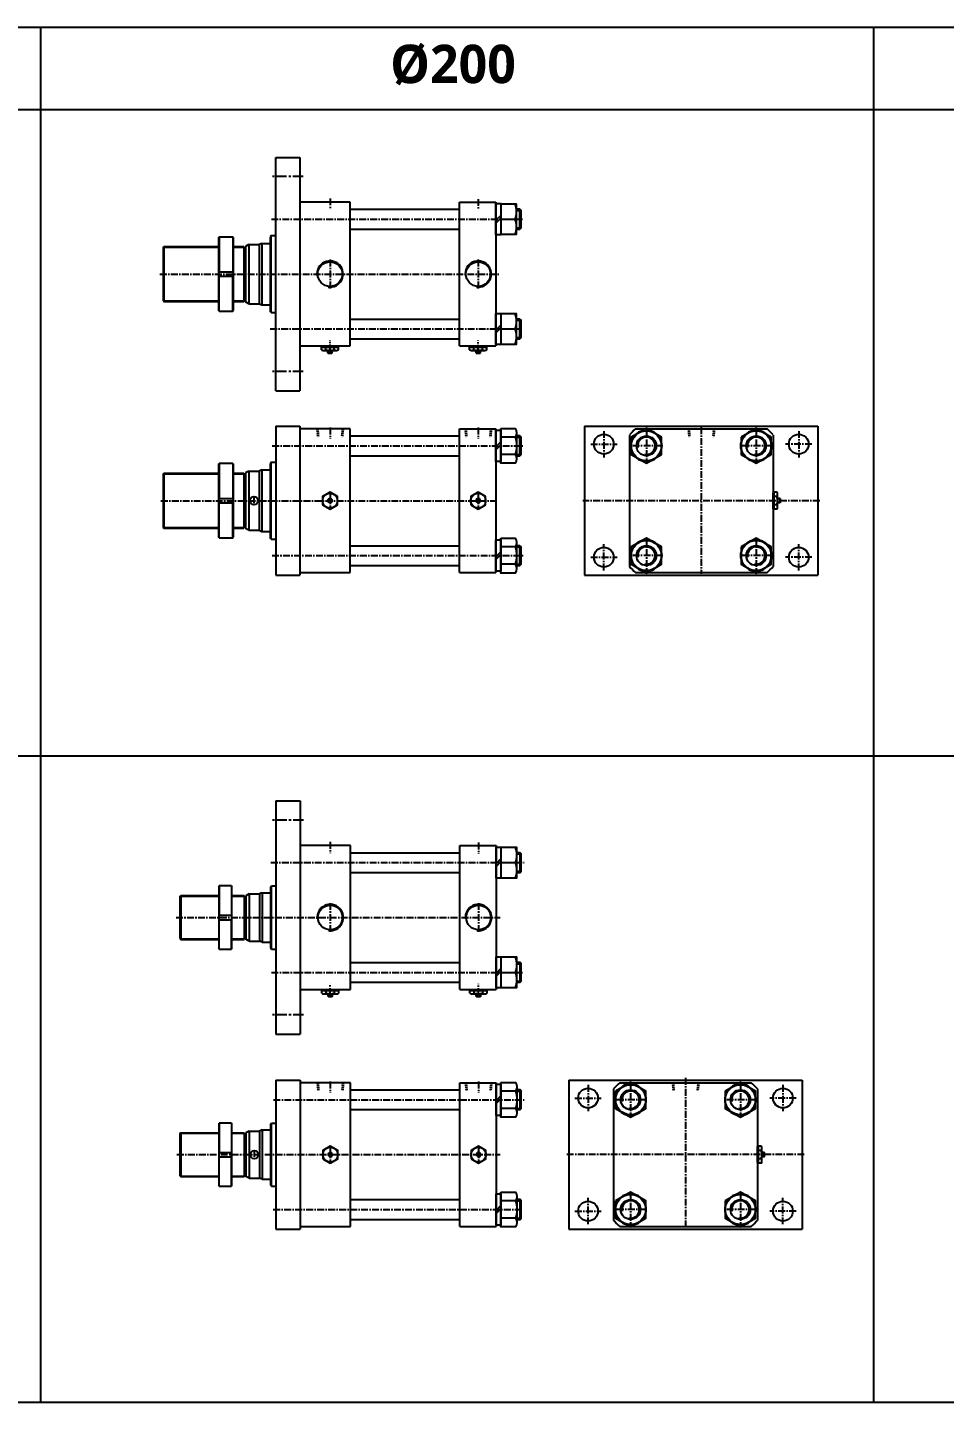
# Model space of a CAD drawing. Extents: x -819 to 8226, y 0 to 4052.
# Drawn here: x 4885 to 6555, y 0 to 2506 of the extents above; entities that cross this region are included whole.
import ezdxf

# ---------------------------------------------------------------- set-up
doc = ezdxf.new("R2010")
doc.units = 0
doc.header["$LTSCALE"] = 10
doc.header["$MEASUREMENT"] = 0
for name, pattern in [('CENTER', [2, 1.25, -0.25, 0.25, -0.25]), ('CENTERX2', [4, 2.5, -0.5, 0.5, -0.5]), ('HIDDEN', [0.375, 0.25, -0.125])]:
    doc.linetypes.add(name, pattern=pattern)
doc.layers.get('0').update_dxf_attribs({"linetype": 'CONTINUOUS'})
doc.layers.get('DEFPOINTS').update_dxf_attribs({"linetype": 'CONTINUOUS'})
for name, color, linetype in [('CEN', 1, 'CENTERX2'), ('CENTER', 1, 'CENTER'), ('DIM', 2, 'CONTINUOUS'), ('ML', 7, 'CONTINUOUS'), ('THIN', 3, 'CONTINUOUS')]:
    doc.layers.add(name, color=color, linetype=linetype)
doc.styles.add('문자', font='romans.shx')

msp = doc.modelspace()

# ---------------------------------------------------------------- linework, layer by layer
for p, q in [((8226, 2505.7), (0, 2505.7)), ((4909.1, 0), (4909.1, 2505.7)), ((6426.9, 0), (6426.9, 2505.7)), ((8226, 2355.7), (0, 2355.7)), ((8226, 1177.9), (0, 1177.9)), ((8226, 0), (0, 0))]:
    msp.add_line(p, q)
at = {"color": 7, "linetype": 'Continuous'}
for p, q in [((5420.3, 1918.3), (5420.3, 1923.4)), ((5420.3, 1923.4), (5426.7, 1923.4)), ((5421.3, 1923.4), (5421.3, 1925.4)), ((5421.3, 1925.4), (5450.5, 1925.4)), ((5423.5, 1917.4), (5448.3, 1917.4)), ((5426.7, 1923.4), (5451.5, 1923.4)), ((5428.1, 1918.3), (5428.1, 1923.4)), ((5431.9, 1917.6), (5431.9, 1917.6)), ((5431.9, 1912.9), (5431.9, 1917.4)), ((5431.9, 1912.9), (5432.4, 1912.4)), ((5439.9, 1912.9), (5431.9, 1912.9)), ((5432.4, 1912.4), (5439.4, 1912.4)), ((5439.9, 1912.9), (5439.4, 1912.4)), ((5439.9, 1912.9), (5439.9, 1917.4)), ((5443.7, 1918.3), (5443.7, 1923.4)), ((5450.5, 1923.4), (5450.5, 1925.4)), ((5451.5, 1918.3), (5451.5, 1923.4)), ((5690.3, 1918.3), (5690.3, 1923.4)), ((5690.3, 1923.4), (5696.7, 1923.4)), ((5691.3, 1923.4), (5691.3, 1925.4)), ((5691.3, 1925.4), (5720.5, 1925.4)), ((5693.5, 1917.4), (5718.3, 1917.4)), ((5696.7, 1923.4), (5721.5, 1923.4)), ((5698.1, 1918.3), (5698.1, 1923.4)), ((5701.9, 1917.6), (5701.9, 1917.6)), ((5701.9, 1912.9), (5701.9, 1917.4)), ((5701.9, 1912.9), (5702.4, 1912.4)), ((5709.9, 1912.9), (5701.9, 1912.9)), ((5702.4, 1912.4), (5709.4, 1912.4)), ((5709.9, 1912.9), (5709.4, 1912.4)), ((5709.9, 1912.9), (5709.9, 1917.4)), ((5713.7, 1918.3), (5713.7, 1923.4)), ((5720.5, 1923.4), (5720.5, 1925.4)), ((5721.5, 1918.3), (5721.5, 1923.4)), ((6243.3, 1628.8), (6243.3, 1658)), ((6245.3, 1658), (6243.3, 1658)), ((6250.3, 1659), (6245.3, 1659)), ((6245.3, 1634.1), (6245.3, 1659)), ((6251.3, 1631), (6251.3, 1655.8)), ((6245.3, 1628.8), (6243.3, 1628.8)), ((6250.3, 1651.2), (6245.3, 1651.2)), ((6250.3, 1635.6), (6245.3, 1635.6)), ((6245.3, 1627.8), (6245.3, 1634.1)), ((6251.1, 1639.4), (6251.1, 1639.4)), ((6255.8, 1647.4), (6251.3, 1647.4)), ((6255.8, 1639.4), (6251.3, 1639.4)), ((6255.8, 1647.4), (6256.3, 1646.9)), ((6255.8, 1647.4), (6255.8, 1639.4)), ((6255.8, 1639.4), (6256.3, 1639.9)), ((6256.3, 1639.9), (6256.3, 1646.9)), ((6250.3, 1627.8), (6245.3, 1627.8)), ((5421.8, 750.8), (5421.8, 752.8)), ((5421.8, 752.8), (5451, 752.8)), ((5451, 750.8), (5451, 752.8)), ((5691.8, 750.8), (5691.8, 752.8)), ((5691.8, 752.8), (5721, 752.8)), ((5721, 750.8), (5721, 752.8)), ((5420.8, 745.8), (5420.8, 750.8)), ((5420.8, 750.8), (5427.1, 750.8)), ((5424, 744.8), (5448.8, 744.8)), ((5427.1, 750.8), (5452, 750.8)), ((5428.6, 745.8), (5428.6, 750.8)), ((5432.4, 745.1), (5432.4, 745.1)), ((5432.4, 740.3), (5432.4, 744.8)), ((5432.4, 740.3), (5432.9, 739.8)), ((5440.4, 740.3), (5432.4, 740.3)), ((5432.9, 739.8), (5439.9, 739.8)), ((5440.4, 740.3), (5439.9, 739.8)), ((5440.4, 740.3), (5440.4, 744.8)), ((5444.2, 745.8), (5444.2, 750.8)), ((5452, 745.8), (5452, 750.8)), ((5690.8, 745.8), (5690.8, 750.8)), ((5690.8, 750.8), (5697.1, 750.8)), ((5694, 744.8), (5718.8, 744.8)), ((5697.1, 750.8), (5722, 750.8)), ((5698.6, 745.8), (5698.6, 750.8)), ((5702.4, 745.1), (5702.4, 745.1)), ((5702.4, 740.3), (5702.4, 744.8)), ((5702.4, 740.3), (5702.9, 739.8)), ((5710.4, 740.3), (5702.4, 740.3)), ((5702.9, 739.8), (5709.9, 739.8)), ((5710.4, 740.3), (5709.9, 739.8)), ((5710.4, 740.3), (5710.4, 744.8)), ((5714.2, 745.8), (5714.2, 750.8)), ((5722, 745.8), (5722, 750.8)), ((6214.6, 437.1), (6214.6, 466.3)), ((6216.6, 466.3), (6214.6, 466.3)), ((6221.6, 467.3), (6216.6, 467.3)), ((6216.6, 442.4), (6216.6, 467.3)), ((6221.6, 459.5), (6216.6, 459.5)), ((6222.6, 439.3), (6222.6, 464.1)), ((6227.1, 455.7), (6222.6, 455.7)), ((6227.1, 455.7), (6227.6, 455.2)), ((6227.1, 455.7), (6227.1, 447.7)), ((6227.6, 448.2), (6227.6, 455.2)), ((6216.6, 437.1), (6214.6, 437.1)), ((6221.6, 443.9), (6216.6, 443.9)), ((6216.6, 436.1), (6216.6, 442.4)), ((6221.6, 436.1), (6216.6, 436.1)), ((6222.4, 447.7), (6222.4, 447.7)), ((6227.1, 447.7), (6222.6, 447.7)), ((6227.1, 447.7), (6227.6, 448.2))]:
    msp.add_line(p, q, dxfattribs=at)
for points in [[(5422.4, 1635.6), (5435.9, 1627.8), (5449.4, 1635.6), (5449.4, 1651.2), (5435.9, 1659), (5422.4, 1651.2)], [(5692.4, 1635.6), (5705.9, 1627.8), (5719.4, 1635.6), (5719.4, 1651.2), (5705.9, 1659), (5692.4, 1651.2)], [(5434.5, 1645.9), (5433, 1643.4), (5434.5, 1640.9), (5437.4, 1640.9), (5438.8, 1643.4), (5437.4, 1645.9)], [(5704.5, 1645.9), (5703, 1643.4), (5704.5, 1640.9), (5707.4, 1640.9), (5708.8, 1643.4), (5707.4, 1645.9)], [(5422.9, 443.9), (5436.4, 436.1), (5449.9, 443.9), (5449.9, 459.5), (5436.4, 467.3), (5422.9, 459.5)], [(5434.9, 454.2), (5433.5, 451.7), (5434.9, 449.2), (5437.8, 449.2), (5439.3, 451.7), (5437.8, 454.2)], [(5692.9, 443.9), (5706.4, 436.1), (5719.9, 443.9), (5719.9, 459.5), (5706.4, 467.3), (5692.9, 459.5)], [(5704.9, 454.2), (5703.5, 451.7), (5704.9, 449.2), (5707.8, 449.2), (5709.3, 451.7), (5707.8, 454.2)]]:
    msp.add_lwpolyline(points, close=True, dxfattribs=at)
for centre, radius in [((5435.9, 1643.4), 13.5), ((5705.9, 1643.4), 13.5), ((5435.9, 1643.4), 3.5), ((5705.9, 1643.4), 3.5), ((5436.4, 451.7), 13.5), ((5436.4, 451.7), 3.5), ((5706.4, 451.7), 13.5), ((5706.4, 451.7), 3.5)]:
    msp.add_circle(centre, radius, dxfattribs=at)
for centre, radius, start, end in [((5423.5, 1923), 5.62, 235.6158, 270), ((5424.2, 1925.6), 8.22, 241.7006, 298.2994), ((5435.9, 1948.7), 31.3, 255.6172, 270.0141), ((5435.9, 1948.7), 31.3, 269.9859, 284.3828), ((5447.6, 1925.6), 8.22, 241.7006, 298.2994), ((5693.5, 1923), 5.62, 235.6158, 270), ((5694.2, 1925.6), 8.22, 241.7006, 298.2994), ((5705.9, 1948.7), 31.3, 255.6172, 270.0141), ((5705.9, 1948.7), 31.3, 269.9859, 284.3828), ((5717.6, 1925.6), 8.22, 241.7006, 298.2994), ((6243.1, 1655.1), 8.22, 331.7006, 28.2994), ((6220, 1643.4), 31.3, 359.9859, 14.3828), ((6220, 1643.4), 31.3, 345.6172, 0.0141), ((6243.1, 1631.7), 8.22, 331.7006, 28.2994), ((6245.7, 1631), 5.62, 325.6158, 0), ((5424, 750.4), 5.62, 235.6158, 270), ((5424.7, 753), 8.22, 241.7006, 298.2994), ((5436.4, 776.2), 31.3, 255.6172, 270.0141), ((5436.4, 776.2), 31.3, 269.9859, 284.3828), ((5448.1, 753), 8.22, 241.7006, 298.2994), ((5694, 750.4), 5.62, 235.6158, 270), ((5694.7, 753), 8.22, 241.7006, 298.2994), ((5706.4, 776.2), 31.3, 255.6172, 270.0141), ((5706.4, 776.2), 31.3, 269.9859, 284.3828), ((5718.1, 753), 8.22, 241.7006, 298.2994), ((6214.4, 463.4), 8.22, 331.7006, 28.2994), ((6191.3, 451.7), 31.3, 359.9859, 14.3828), ((6191.3, 451.7), 31.3, 345.6172, 0.0141), ((6214.4, 440), 8.22, 331.7006, 28.2994), ((6217, 439.3), 5.62, 325.6158, 0)]:
    msp.add_arc(centre, radius, start, end, dxfattribs=at)
at = {"layer": 'CEN', "color": 1, "linetype": 'CENTER', "ltscale": 1.5}
for p, q in [((5386.9, 2233.9), (5330.9, 2233.9)), ((5386.9, 1878.9), (5330.9, 1878.9)), ((5387.4, 1061.3), (5331.4, 1061.3)), ((5387.4, 706.3), (5331.4, 706.3))]:
    msp.add_line(p, q, dxfattribs=at)
at = {"layer": 'CEN', "color": 1, "linetype": 'CENTER'}
for p, q in [((5934.8, 1770.4), (5934.8, 1722.4)), ((6289.8, 1770.4), (6289.8, 1722.4)), ((5910.8, 1746.4), (5958.8, 1746.4)), ((6313.8, 1746.4), (6265.8, 1746.4)), ((5934.8, 1516.4), (5934.8, 1564.4)), ((6289.8, 1516.4), (6289.8, 1564.4)), ((5910.8, 1540.4), (5958.8, 1540.4)), ((6313.8, 1540.4), (6265.8, 1540.4)), ((5906.1, 578.7), (5906.1, 530.7)), ((6261.1, 578.7), (6261.1, 530.7)), ((5882.1, 554.7), (5930.1, 554.7)), ((6285.1, 554.7), (6237.1, 554.7)), ((5906.1, 324.7), (5906.1, 372.7)), ((6261.1, 324.7), (6261.1, 372.7)), ((5882.1, 348.7), (5930.1, 348.7)), ((6285.1, 348.7), (6237.1, 348.7))]:
    msp.add_line(p, q, dxfattribs=at)
at = {"layer": 'CENTER'}
for p, q in [((6012.3, 1775.2), (6012.3, 1711.5)), ((6212.3, 1775.2), (6212.3, 1711.5)), ((6039.9, 1743.4), (5984.7, 1743.4)), ((6239.9, 1743.4), (6184.7, 1743.4)), ((6012.3, 1575.2), (6012.3, 1511.5)), ((6212.3, 1575.2), (6212.3, 1511.5)), ((6039.9, 1543.4), (5984.7, 1543.4)), ((6239.9, 1543.4), (6184.7, 1543.4)), ((5983.6, 583.6), (5983.6, 519.8)), ((6183.6, 583.6), (6183.6, 519.8)), ((6011.2, 551.7), (5956, 551.7)), ((6211.2, 551.7), (6156, 551.7)), ((5983.6, 383.6), (5983.6, 319.8)), ((6183.6, 383.6), (6183.6, 319.8)), ((6011.2, 351.7), (5956, 351.7)), ((6211.2, 351.7), (6156, 351.7))]:
    msp.add_line(p, q, dxfattribs=at)
at = {"layer": 'DEFPOINTS', "color": 0, "linetype": 'ByBlock'}
for p in [(5326.9, 1711.9), (5336.9, 1713.4), (5336.9, 1573.4), (5337.4, 587.7)]:
    msp.add_point(p, dxfattribs=at)
at = {"layer": 'DIM', "color": 6, "linetype": 'HIDDEN'}
for p, q in [((5412, 1774.4), (5413.3, 1759.4)), ((5413.5, 1774.4), (5414.8, 1759.4)), ((5458.3, 1774.4), (5457, 1759.4)), ((5459.8, 1774.4), (5458.5, 1759.4)), ((5682, 1774.4), (5683.3, 1759.4)), ((5683.5, 1774.4), (5684.8, 1759.4)), ((5728.3, 1774.4), (5727, 1759.4)), ((5729.8, 1774.4), (5728.5, 1759.4)), ((6088.4, 1774.4), (6089.7, 1759.4)), ((6089.9, 1774.4), (6091.2, 1759.4)), ((6134.7, 1774.4), (6133.4, 1759.4)), ((6136.2, 1774.4), (6134.9, 1759.4)), ((5412.5, 582.7), (5413.8, 567.7)), ((5414, 582.7), (5415.3, 567.7)), ((5458.8, 582.7), (5457.5, 567.7)), ((5460.3, 582.7), (5459, 567.7)), ((5682.5, 582.7), (5683.8, 567.7)), ((5684, 582.7), (5685.3, 567.7)), ((5728.8, 582.7), (5727.5, 567.7)), ((5730.3, 582.7), (5729, 567.7)), ((6059.7, 582.7), (6061, 567.7)), ((6061.2, 582.7), (6062.5, 567.7)), ((6106.1, 582.7), (6104.7, 567.7)), ((6107.5, 582.7), (6106.2, 567.7))]:
    msp.add_line(p, q, dxfattribs=at)
at = {"layer": 'ML'}
for p, q in [((5336.9, 1843.9), (5336.9, 2268.9)), ((5336.9, 2268.9), (5380.9, 2268.9)), ((5380.9, 2268.9), (5380.9, 1843.9)), ((5472.9, 2187.4), (5380.9, 2187.4)), ((5472.9, 1925.4), (5472.9, 2187.4)), ((5671.9, 1925.4), (5671.9, 2187.4)), ((5671.9, 2187.4), (5737.9, 2187.4)), ((5737.9, 2187.4), (5737.9, 1925.4)), ((5746.9, 2163.4), (5737.9, 2154.4)), ((5746.9, 2158.3), (5737.9, 2149.3)), ((5746.9, 2156.4), (5773.5, 2156.4)), ((5781.8, 2138.4), (5781.8, 2174.4)), ((5131.9, 2104.9), (5133.4, 2106.4)), ((5131.9, 2104.9), (5131.9, 2007.9)), ((5133.4, 2106.4), (5133.4, 2006.4)), ((5232.8, 2122.9), (5233.8, 2123.9)), ((5232.8, 2122.9), (5232.8, 1989.9)), ((5233.8, 2123.9), (5233.8, 2060.4)), ((5258.8, 2123.9), (5233.8, 2123.9)), ((5258.8, 2123.9), (5258.8, 2060.4)), ((5258.8, 2123.9), (5259.8, 2122.9)), ((5259.8, 1989.9), (5259.8, 2122.9)), ((5278.9, 2106.4), (5278.9, 2006.4)), ((5278.9, 2104.9), (5281.9, 2104.9)), ((5287.9, 2110.4), (5281.9, 2106.9)), ((5281.9, 2106.9), (5281.9, 2005.8)), ((5287.9, 2110.4), (5287.9, 2002.4)), ((5311.9, 2112.4), (5306.9, 2110.4)), ((5306.9, 2110.4), (5306.9, 2002.4)), ((5311.9, 2112.4), (5311.9, 2000.4)), ((5328.4, 2126.4), (5326.9, 2124.9)), ((5326.9, 2124.4), (5326.9, 1988.4)), ((5328.4, 2126.4), (5336.9, 2126.4)), ((5328.9, 1986.4), (5328.9, 2126.4)), ((5232.8, 2060.4), (5259.8, 2060.4)), ((5232.8, 2052.4), (5259.8, 2052.4)), ((5233.8, 1988.9), (5233.8, 2052.4)), ((5258.8, 1988.9), (5258.8, 2052.4)), ((5131.9, 2007.9), (5133.4, 2006.4)), ((5278.9, 2007.9), (5281.9, 2007.9)), ((5287.9, 2002.4), (5281.9, 2005.8)), ((5233.8, 1988.9), (5232.8, 1989.9)), ((5233.8, 1988.9), (5258.8, 1988.9)), ((5258.8, 1988.9), (5259.8, 1989.9)), ((5306.9, 2002.4), (5311.9, 2000.4)), ((5328.4, 1986.4), (5326.9, 1987.9)), ((5328.4, 1986.4), (5336.9, 1986.4)), ((5746.9, 1963.4), (5737.9, 1954.4)), ((5746.9, 1958.3), (5737.9, 1949.3)), ((5746.9, 1956.4), (5773.5, 1956.4)), ((5781.8, 1938.4), (5781.8, 1974.4)), ((5380.9, 1925.4), (5472.9, 1925.4)), ((5671.9, 1925.4), (5737.9, 1925.4)), ((5336.9, 1843.9), (5380.9, 1843.9)), ((5336.9, 1779.4), (5336.9, 1507.4)), ((5336.9, 1779.4), (5380.9, 1779.4)), ((5380.9, 1779.4), (5380.9, 1507.4)), ((5899.8, 1779.4), (6324.8, 1779.4)), ((5899.8, 1779.4), (5899.8, 1507.4)), ((6324.8, 1779.4), (6324.8, 1507.4)), ((5472.9, 1774.4), (5380.9, 1774.4)), ((5472.9, 1512.4), (5472.9, 1774.4)), ((5671.9, 1512.4), (5671.9, 1774.4)), ((5671.9, 1774.4), (5737.9, 1774.4)), ((5737.9, 1774.4), (5737.9, 1512.4)), ((5773.5, 1759.3), (5746.9, 1759.3)), ((5775.9, 1767.2), (5775.9, 1719.6)), ((5781.8, 1725.4), (5781.8, 1761.4)), ((5981.3, 1763.1), (5981.3, 1523.6)), ((5992.5, 1774.4), (6011, 1774.4)), ((6013.6, 1774.4), (6211, 1774.4)), ((6213.6, 1774.4), (6232.1, 1774.4)), ((6243.3, 1763.1), (6243.3, 1523.6)), ((5746.9, 1750.4), (5737.9, 1741.4)), ((5746.9, 1745.3), (5737.9, 1736.3)), ((5232.8, 1709.9), (5233.8, 1710.9)), ((5232.8, 1709.9), (5232.8, 1576.9)), ((5258.8, 1710.9), (5233.8, 1710.9)), ((5233.8, 1710.9), (5233.8, 1647.4)), ((5258.8, 1710.9), (5258.8, 1647.4)), ((5258.8, 1710.9), (5259.8, 1709.9)), ((5259.8, 1576.9), (5259.8, 1709.9)), ((5328.4, 1713.4), (5326.9, 1711.9)), ((5326.9, 1711.4), (5326.9, 1575.4)), ((5328.4, 1713.4), (5336.9, 1713.4)), ((5328.9, 1573.4), (5328.9, 1713.4)), ((5773.5, 1727.5), (5746.9, 1727.5)), ((5131.9, 1691.9), (5133.4, 1693.4)), ((5131.9, 1691.9), (5131.9, 1594.9)), ((5133.4, 1693.4), (5133.4, 1593.4)), ((5278.9, 1693.4), (5278.9, 1593.4)), ((5278.9, 1691.9), (5281.9, 1691.9)), ((5287.9, 1697.4), (5281.9, 1693.9)), ((5281.9, 1693.9), (5281.9, 1592.8)), ((5287.9, 1697.4), (5287.9, 1589.4)), ((5311.9, 1699.4), (5306.9, 1697.4)), ((5306.9, 1697.4), (5306.9, 1589.4)), ((5311.9, 1699.4), (5311.9, 1587.4)), ((5232.8, 1647.4), (5259.8, 1647.4)), ((5232.8, 1639.4), (5259.8, 1639.4)), ((5233.8, 1575.9), (5233.8, 1639.4)), ((5258.8, 1575.9), (5258.8, 1639.4)), ((5131.9, 1594.9), (5133.4, 1593.4)), ((5278.9, 1594.9), (5281.9, 1594.9)), ((5287.9, 1589.4), (5281.9, 1592.8)), ((5306.9, 1589.4), (5311.9, 1587.4)), ((5233.8, 1575.9), (5232.8, 1576.9)), ((5233.8, 1575.9), (5258.8, 1575.9)), ((5258.8, 1575.9), (5259.8, 1576.9)), ((5328.4, 1573.4), (5326.9, 1574.9)), ((5328.4, 1573.4), (5336.9, 1573.4)), ((5773.5, 1559.3), (5746.9, 1559.3)), ((5775.9, 1567.2), (5775.9, 1519.6)), ((5781.8, 1525.4), (5781.8, 1561.4)), ((5746.9, 1550.4), (5737.9, 1541.4)), ((5746.9, 1545.3), (5737.9, 1536.3)), ((5336.9, 1507.4), (5380.9, 1507.4)), ((5380.9, 1512.4), (5472.9, 1512.4)), ((5671.9, 1512.4), (5737.9, 1512.4)), ((5773.5, 1527.5), (5746.9, 1527.5)), ((5899.8, 1507.4), (6324.8, 1507.4)), ((5992.5, 1512.4), (6011, 1512.4)), ((6013.6, 1512.4), (6211, 1512.4)), ((6213.6, 1512.4), (6232.1, 1512.4)), ((5337.4, 1096.3), (5337.4, 671.3)), ((5337.4, 1096.3), (5381.4, 1096.3)), ((5381.4, 1096.3), (5381.4, 671.3)), ((5473.4, 1014.8), (5381.4, 1014.8)), ((5473.4, 752.8), (5473.4, 1014.8)), ((5672.4, 752.8), (5672.4, 1014.8)), ((5672.4, 1014.8), (5738.4, 1014.8)), ((5738.4, 1014.8), (5738.4, 752.8)), ((5747.4, 990.9), (5738.4, 981.9)), ((5747.4, 985.8), (5738.4, 976.8)), ((5747.4, 983.8), (5773.9, 983.8)), ((5782.2, 965.8), (5782.2, 1001.8)), ((5233.2, 940.3), (5234.2, 941.3)), ((5233.2, 940.3), (5233.2, 827.3)), ((5234.2, 941.3), (5234.2, 887.8)), ((5256.2, 941.3), (5234.2, 941.3)), ((5256.2, 941.3), (5256.2, 887.8)), ((5256.2, 941.3), (5257.2, 940.3)), ((5257.2, 827.3), (5257.2, 940.3)), ((5312.4, 928.8), (5307.4, 926.8)), ((5312.4, 928.8), (5312.4, 838.8)), ((5327.4, 939.3), (5329.4, 941.3)), ((5327.4, 939.3), (5327.4, 828.3)), ((5329.4, 826.3), (5329.4, 941.3)), ((5329.4, 941.3), (5337.4, 941.3)), ((5162.4, 922.3), (5163.9, 923.8)), ((5162.4, 922.3), (5162.4, 845.3)), ((5163.9, 923.8), (5163.9, 843.8)), ((5279.4, 923.8), (5279.4, 843.8)), ((5279.4, 922.3), (5282.4, 922.3)), ((5288.4, 926.8), (5282.4, 923.3)), ((5282.4, 923.3), (5282.4, 844.3)), ((5288.4, 926.8), (5288.4, 840.8)), ((5307.4, 926.8), (5307.4, 840.8)), ((5233.2, 887.8), (5257.2, 887.8)), ((5233.2, 879.8), (5257.2, 879.8)), ((5234.2, 826.3), (5234.2, 879.8)), ((5256.2, 826.3), (5256.2, 879.8)), ((5162.4, 845.3), (5163.9, 843.8)), ((5234.2, 826.3), (5233.2, 827.3)), ((5256.2, 826.3), (5257.2, 827.3)), ((5279.4, 845.3), (5282.4, 845.3)), ((5288.4, 840.8), (5282.4, 844.3)), ((5312.4, 838.8), (5307.4, 840.8)), ((5327.4, 828.3), (5329.4, 826.3)), ((5234.2, 826.3), (5256.2, 826.3)), ((5329.4, 826.3), (5337.4, 826.3)), ((5747.4, 790.9), (5738.4, 781.9)), ((5747.4, 785.8), (5738.4, 776.8)), ((5747.4, 783.8), (5773.9, 783.8)), ((5782.2, 765.8), (5782.2, 801.8)), ((5381.4, 752.8), (5473.4, 752.8)), ((5672.4, 752.8), (5738.4, 752.8)), ((5337.4, 671.3), (5381.4, 671.3)), ((5337.4, 587.7), (5337.4, 315.7)), ((5337.4, 587.7), (5381.4, 587.7)), ((5381.4, 587.7), (5381.4, 315.7)), ((5473.4, 582.7), (5381.4, 582.7)), ((5473.4, 320.7), (5473.4, 582.7)), ((5672.4, 320.7), (5672.4, 582.7)), ((5672.4, 582.7), (5738.4, 582.7)), ((5738.4, 582.7), (5738.4, 320.7)), ((5871.1, 587.7), (6296.1, 587.7)), ((5871.1, 587.7), (5871.1, 315.7)), ((5963.9, 582.7), (5982.3, 582.7)), ((5984.9, 582.7), (6182.3, 582.7)), ((6184.9, 582.7), (6203.4, 582.7)), ((6296.1, 587.7), (6296.1, 315.7)), ((5747.4, 558.7), (5738.4, 549.7)), ((5747.4, 553.6), (5738.4, 544.6)), ((5773.9, 567.6), (5747.4, 567.6)), ((5776.4, 575.5), (5776.4, 527.9)), ((5782.2, 533.7), (5782.2, 569.7)), ((5952.6, 571.5), (5952.6, 331.9)), ((6214.6, 571.5), (6214.6, 331.9)), ((5773.9, 535.8), (5747.4, 535.8)), ((5233.2, 508.2), (5234.2, 509.2)), ((5233.2, 508.2), (5233.2, 395.2)), ((5256.2, 509.2), (5234.2, 509.2)), ((5234.2, 509.2), (5234.2, 455.7)), ((5256.2, 509.2), (5257.2, 508.2)), ((5256.2, 509.2), (5256.2, 455.7)), ((5257.2, 395.2), (5257.2, 508.2)), ((5327.4, 507.2), (5329.4, 509.2)), ((5327.4, 507.2), (5327.4, 396.2)), ((5329.4, 509.2), (5337.4, 509.2)), ((5329.4, 394.2), (5329.4, 509.2)), ((5162.4, 490.2), (5163.9, 491.7)), ((5162.4, 490.2), (5162.4, 413.2)), ((5163.9, 491.7), (5163.9, 411.7)), ((5279.4, 491.7), (5279.4, 411.7)), ((5279.4, 490.2), (5282.4, 490.2)), ((5288.4, 494.7), (5282.4, 491.2)), ((5282.4, 491.2), (5282.4, 412.1)), ((5288.4, 494.7), (5288.4, 408.7)), ((5312.4, 496.7), (5307.4, 494.7)), ((5307.4, 494.7), (5307.4, 408.7)), ((5312.4, 496.7), (5312.4, 406.7)), ((5233.2, 455.7), (5257.2, 455.7)), ((5233.2, 447.7), (5257.2, 447.7)), ((5234.2, 394.2), (5234.2, 447.7)), ((5256.2, 394.2), (5256.2, 447.7)), ((5162.4, 413.2), (5163.9, 411.7)), ((5279.4, 413.2), (5282.4, 413.2)), ((5288.4, 408.7), (5282.4, 412.1)), ((5312.4, 406.7), (5307.4, 408.7)), ((5234.2, 394.2), (5233.2, 395.2)), ((5234.2, 394.2), (5256.2, 394.2)), ((5256.2, 394.2), (5257.2, 395.2)), ((5327.4, 396.2), (5329.4, 394.2)), ((5329.4, 394.2), (5337.4, 394.2)), ((5747.4, 358.7), (5738.4, 349.7)), ((5747.4, 353.6), (5738.4, 344.6)), ((5773.9, 367.6), (5747.4, 367.6)), ((5776.4, 375.5), (5776.4, 327.9)), ((5782.2, 333.7), (5782.2, 369.7)), ((5773.9, 335.8), (5747.4, 335.8)), ((5337.4, 315.7), (5381.4, 315.7)), ((5381.4, 320.7), (5473.4, 320.7)), ((5672.4, 320.7), (5738.4, 320.7)), ((5871.1, 315.7), (6296.1, 315.7)), ((5963.9, 320.7), (5982.3, 320.7)), ((5984.9, 320.7), (6182.3, 320.7)), ((6184.9, 320.7), (6203.4, 320.7))]:
    msp.add_line(p, q, dxfattribs=at)
at = {"layer": 'ML', "color": 1, "linetype": 'CENTER'}
for p, q in [((5435.9, 2194.2), (5435.9, 2173.8)), ((5705.9, 2193.1), (5705.9, 2172.6)), ((5329.1, 2156.4), (5789.1, 2156.4)), ((5435.9, 2082.7), (5435.9, 2030.1)), ((5705.9, 2082.7), (5705.9, 2030.1)), ((5126.1, 2056.4), (5745.7, 2056.4)), ((5326.9, 1956.4), (5786.1, 1956.4)), ((5435.9, 1915.4), (5435.9, 1935.8)), ((5705.9, 1914.8), (5705.9, 1935.3)), ((5435.9, 1776.7), (5435.9, 1756.2)), ((5705.9, 1776.7), (5705.9, 1756.2)), ((6112.3, 1777.4), (6112.3, 1509.9)), ((5330.6, 1743.4), (5787.2, 1743.4)), ((5435.9, 1654.4), (5435.9, 1632.4)), ((5705.9, 1654.4), (5705.9, 1632.4)), ((5127.7, 1643.4), (5737.9, 1643.4)), ((5297.4, 1651.6), (5297.4, 1635.1)), ((6328, 1643.4), (5896.3, 1643.4)), ((5330.4, 1543.4), (5788.9, 1543.4)), ((5436.4, 1021.7), (5436.4, 1001.2)), ((5706.4, 1020.5), (5706.4, 1000.1)), ((5328.2, 983.8), (5789.6, 983.8)), ((5436.4, 910.1), (5436.4, 857.5)), ((5706.4, 910.1), (5706.4, 857.5)), ((5155.5, 883.8), (5746.2, 883.8)), ((5329.2, 783.8), (5786.6, 783.8)), ((5436.4, 742.8), (5436.4, 763.2)), ((5706.4, 742.3), (5706.4, 762.7)), ((5436.4, 585), (5436.4, 564.5)), ((5706.4, 585), (5706.4, 564.5)), ((6083.6, 591.4), (6083.6, 312.4)), ((5332.9, 551.7), (5789.6, 551.7)), ((5156.9, 451.7), (5746.2, 451.7)), ((5297.9, 459.9), (5297.9, 443.4)), ((5436.4, 462.7), (5436.4, 440.7)), ((5706.4, 462.7), (5706.4, 440.7)), ((6299.8, 451.7), (5864.8, 451.7)), ((5332.6, 351.7), (5786.6, 351.7))]:
    msp.add_line(p, q, dxfattribs=at)
at = {"layer": 'ML', "color": 7, "linetype": 'Continuous'}
for p, q in [((5472.9, 2174.4), (5671.9, 2174.4)), ((5472.9, 2138.4), (5671.9, 2138.4)), ((5133.4, 2106.4), (5232.8, 2106.4)), ((5259.8, 2106.4), (5278.9, 2106.4)), ((5287.9, 2110.4), (5306.9, 2110.4)), ((5311.9, 2112.4), (5326.9, 2112.4)), ((5133.4, 2006.4), (5232.8, 2006.4)), ((5259.8, 2006.4), (5278.9, 2006.4)), ((5287.9, 2002.4), (5306.9, 2002.4)), ((5311.9, 2000.4), (5326.9, 2000.4)), ((5472.9, 1974.4), (5671.9, 1974.4)), ((5472.9, 1938.4), (5671.9, 1938.4)), ((5472.9, 1761.4), (5671.9, 1761.4)), ((5472.9, 1725.4), (5671.9, 1725.4)), ((5133.4, 1693.4), (5232.8, 1693.4)), ((5259.8, 1693.4), (5278.9, 1693.4)), ((5287.9, 1697.4), (5306.9, 1697.4)), ((5311.9, 1699.4), (5326.9, 1699.4)), ((5133.4, 1593.4), (5232.8, 1593.4)), ((5259.8, 1593.4), (5278.9, 1593.4)), ((5287.9, 1589.4), (5306.9, 1589.4)), ((5311.9, 1587.4), (5326.9, 1587.4)), ((5472.9, 1561.4), (5671.9, 1561.4)), ((5472.9, 1525.4), (5671.9, 1525.4)), ((5473.4, 1001.8), (5672.4, 1001.8)), ((5473.4, 965.8), (5672.4, 965.8)), ((5312.4, 928.8), (5327.4, 928.8)), ((5163.9, 923.8), (5233.2, 923.8)), ((5257.2, 923.8), (5279.4, 923.8)), ((5288.4, 926.8), (5307.4, 926.8)), ((5163.9, 843.8), (5233.2, 843.8)), ((5257.2, 843.8), (5279.4, 843.8)), ((5288.4, 840.8), (5307.4, 840.8)), ((5312.4, 838.8), (5327.4, 838.8)), ((5473.4, 801.8), (5672.4, 801.8)), ((5473.4, 765.8), (5672.4, 765.8)), ((5473.4, 569.7), (5672.4, 569.7)), ((5473.4, 533.7), (5672.4, 533.7)), ((5163.9, 491.7), (5233.2, 491.7)), ((5257.2, 491.7), (5279.4, 491.7)), ((5288.4, 494.7), (5307.4, 494.7)), ((5312.4, 496.7), (5327.4, 496.7)), ((5163.9, 411.7), (5233.2, 411.7)), ((5257.2, 411.7), (5279.4, 411.7)), ((5288.4, 408.7), (5307.4, 408.7)), ((5312.4, 406.7), (5327.4, 406.7)), ((5473.4, 369.7), (5672.4, 369.7)), ((5473.4, 333.7), (5672.4, 333.7))]:
    msp.add_line(p, q, dxfattribs=at)
at = {"layer": 'ML', "color": 2}
for p, q in [((5132.4, 2105.4), (5232.8, 2105.4)), ((5259.8, 2105.4), (5278.9, 2105.4)), ((5132.4, 2007.4), (5232.8, 2007.4)), ((5259.8, 2007.4), (5278.9, 2007.4)), ((5432.4, 1917.6), (5432.4, 1917.6)), ((5432.4, 1912.4), (5432.4, 1917.4)), ((5439.4, 1912.4), (5439.4, 1917.4)), ((5702.4, 1917.6), (5702.4, 1917.6)), ((5702.4, 1912.4), (5702.4, 1917.4)), ((5709.4, 1912.4), (5709.4, 1917.4)), ((5132.4, 1692.4), (5232.8, 1692.4)), ((5259.8, 1692.4), (5278.9, 1692.4)), ((6251.1, 1639.9), (6251.1, 1639.9)), ((6256.3, 1646.9), (6251.3, 1646.9)), ((6256.3, 1639.9), (6251.3, 1639.9)), ((5132.4, 1594.4), (5232.8, 1594.4)), ((5259.8, 1594.4), (5278.9, 1594.4)), ((5162.9, 922.8), (5233.2, 922.8)), ((5257.2, 922.8), (5279.4, 922.8)), ((5162.9, 844.8), (5233.2, 844.8)), ((5257.2, 844.8), (5279.4, 844.8)), ((5432.9, 745), (5432.9, 745)), ((5432.9, 739.8), (5432.9, 744.8)), ((5439.9, 739.8), (5439.9, 744.8)), ((5702.9, 745), (5702.9, 745)), ((5702.9, 739.8), (5702.9, 744.8)), ((5709.9, 739.8), (5709.9, 744.8)), ((5162.9, 490.7), (5233.2, 490.7)), ((5257.2, 490.7), (5279.4, 490.7)), ((6227.6, 455.2), (6222.6, 455.2)), ((6222.4, 448.2), (6222.4, 448.2)), ((6227.6, 448.2), (6222.6, 448.2)), ((5162.9, 412.7), (5233.2, 412.7)), ((5257.2, 412.7), (5279.4, 412.7))]:
    msp.add_line(p, q, dxfattribs=at)
at = {"layer": 'ML'}
for points in [[(5737.9, 2127.9), (5737.9, 2184.8), (5746.9, 2184.8), (5746.9, 2127.9), (5737.9, 2127.9)], [(5775.9, 2138.4), (5781.8, 2138.4), (5783.9, 2140.5), (5783.9, 2172.2), (5781.8, 2174.4), (5775.9, 2174.4)], [(5737.9, 1927.9), (5737.9, 1984.8), (5746.9, 1984.8), (5746.9, 1927.9), (5737.9, 1927.9)], [(5775.9, 1938.4), (5781.8, 1938.4), (5783.9, 1940.5), (5783.9, 1972.2), (5781.8, 1974.4), (5775.9, 1974.4)], [(5737.9, 1714.9), (5737.9, 1771.8), (5746.9, 1771.8), (5746.9, 1714.9), (5737.9, 1714.9)], [(5775.9, 1725.4), (5781.8, 1725.4), (5783.9, 1727.5), (5783.9, 1759.2), (5781.8, 1761.4), (5775.9, 1761.4)], [(5984.8, 1759.3), (5984.8, 1727.5), (6012.3, 1711.6), (6039.8, 1727.5), (6039.8, 1759.3), (6012.3, 1775.1), (5984.8, 1759.3)], [(6184.8, 1759.3), (6184.8, 1727.5), (6212.3, 1711.6), (6239.8, 1727.5), (6239.8, 1759.3), (6212.3, 1775.1), (6184.8, 1759.3)], [(5737.9, 1514.9), (5737.9, 1571.8), (5746.9, 1571.8), (5746.9, 1514.9), (5737.9, 1514.9)], [(5775.9, 1525.4), (5781.8, 1525.4), (5783.9, 1527.5), (5783.9, 1559.2), (5781.8, 1561.4), (5775.9, 1561.4)], [(5984.8, 1559.3), (5984.8, 1527.5), (6012.3, 1511.6), (6039.8, 1527.5), (6039.8, 1559.3), (6012.3, 1575.1), (5984.8, 1559.3)], [(6184.8, 1559.3), (6184.8, 1527.5), (6212.3, 1511.6), (6239.8, 1527.5), (6239.8, 1559.3), (6212.3, 1575.1), (6184.8, 1559.3)], [(5738.4, 955.4), (5738.4, 1012.3), (5747.4, 1012.3), (5747.4, 955.4), (5738.4, 955.4)], [(5776.4, 965.8), (5782.2, 965.8), (5784.4, 968), (5784.4, 999.6), (5782.2, 1001.8), (5776.4, 1001.8)], [(5738.4, 755.4), (5738.4, 812.3), (5747.4, 812.3), (5747.4, 755.4), (5738.4, 755.4)], [(5776.4, 765.8), (5782.2, 765.8), (5784.4, 768), (5784.4, 799.6), (5782.2, 801.8), (5776.4, 801.8)], [(5738.4, 523.2), (5738.4, 580.1), (5747.4, 580.1), (5747.4, 523.2), (5738.4, 523.2)], [(5956.1, 567.6), (5956.1, 535.8), (5983.6, 519.9), (6011.1, 535.8), (6011.1, 567.6), (5983.6, 583.4), (5956.1, 567.6)], [(6156.1, 567.6), (6156.1, 535.8), (6183.6, 519.9), (6211.1, 535.8), (6211.1, 567.6), (6183.6, 583.4), (6156.1, 567.6)], [(5776.4, 533.7), (5782.2, 533.7), (5784.4, 535.8), (5784.4, 567.5), (5782.2, 569.7), (5776.4, 569.7)], [(5738.4, 323.2), (5738.4, 380.1), (5747.4, 380.1), (5747.4, 323.2), (5738.4, 323.2)], [(5956.1, 367.6), (5956.1, 335.8), (5983.6, 319.9), (6011.1, 335.8), (6011.1, 367.6), (5983.6, 383.4), (5956.1, 367.6)], [(6156.1, 367.6), (6156.1, 335.8), (6183.6, 319.9), (6211.1, 335.8), (6211.1, 367.6), (6183.6, 383.4), (6156.1, 367.6)], [(5776.4, 333.7), (5782.2, 333.7), (5784.4, 335.8), (5784.4, 367.5), (5782.2, 369.7), (5776.4, 369.7)]]:
    msp.add_lwpolyline(points, dxfattribs=at)
for points in [[(5746.9, 2128.9), (5775.9, 2128.9), (5775.9, 2183.9), (5746.9, 2183.9)], [(5746.9, 1928.9), (5775.9, 1928.9), (5775.9, 1983.9), (5746.9, 1983.9)], [(5747.4, 956.3), (5776.4, 956.3), (5776.4, 1011.3), (5747.4, 1011.3)], [(5747.4, 756.3), (5776.4, 756.3), (5776.4, 811.3), (5747.4, 811.3)]]:
    msp.add_lwpolyline(points, close=True, dxfattribs=at)
for points in [[(5773.5, 2128.9, 0.178633), (5773.5, 2156.4, 0.178633), (5773.5, 2183.9)], [(5773.5, 1928.9, 0.178633), (5773.5, 1956.4, 0.178633), (5773.5, 1983.9)], [(5746.9, 1775.1), (5773.5, 1775.1, -0.309401), (5773.5, 1759.3, -0.154701), (5773.5, 1727.5, -0.309401), (5773.5, 1711.6), (5746.9, 1711.6), (5746.9, 1775.1)], [(5746.9, 1575.1), (5773.5, 1575.1, -0.309401), (5773.5, 1559.3, -0.154701), (5773.5, 1527.5, -0.309401), (5773.5, 1511.6), (5746.9, 1511.6), (5746.9, 1575.1)], [(5773.9, 956.3, 0.178633), (5773.9, 983.8, 0.178633), (5773.9, 1011.3)], [(5773.9, 756.3, 0.178633), (5773.9, 783.8, 0.178633), (5773.9, 811.3)], [(5747.4, 583.4), (5773.9, 583.4, -0.309401), (5773.9, 567.6, -0.154701), (5773.9, 535.8, -0.309401), (5773.9, 519.9), (5747.4, 519.9), (5747.4, 583.4)], [(5747.4, 383.4), (5773.9, 383.4, -0.309401), (5773.9, 367.6, -0.154701), (5773.9, 335.8, -0.309401), (5773.9, 319.9), (5747.4, 319.9), (5747.4, 383.4)]]:
    msp.add_lwpolyline(points, format="xyb", dxfattribs=at)
for centre, radius in [((5435.9, 2056.4), 22.4), ((5705.9, 2056.4), 22.4), ((5934.8, 1746.4), 18), ((6012.3, 1743.4), 27.5), ((6012.3, 1743.4), 18), ((6212.3, 1743.4), 27.5), ((6212.3, 1743.4), 18), ((6289.8, 1746.4), 18), ((5297.4, 1643.4), 7.5), ((5934.8, 1540.4), 18), ((6012.3, 1543.4), 27.5), ((6012.3, 1543.4), 18), ((6212.3, 1543.4), 27.5), ((6212.3, 1543.4), 18), ((6289.8, 1540.4), 18), ((5436.4, 883.8), 22.4), ((5706.4, 883.8), 22.4), ((5983.6, 551.7), 27.5), ((6183.6, 551.7), 27.5), ((5906.1, 554.7), 18), ((5983.6, 551.7), 18), ((6183.6, 551.7), 18), ((6261.1, 554.7), 18), ((5297.9, 451.7), 7.5), ((5983.6, 351.7), 27.5), ((6183.6, 351.7), 27.5), ((5906.1, 348.7), 18), ((5983.6, 351.7), 18), ((6183.6, 351.7), 18), ((6261.1, 348.7), 18)]:
    msp.add_circle(centre, radius, dxfattribs=at)
at = {"layer": 'ML', "color": 2}
for centre, radius, start, end in [((5435.9, 2056.4), 23.9, 262.2037, 186.1405), ((5705.9, 2056.4), 23.9, 262.2037, 186.1405), ((6012.3, 1743.4), 15.8, 256.4249, 190.606), ((6212.3, 1743.4), 15.8, 256.4249, 190.606), ((5435.9, 1643.4), 4, 270, 180), ((5705.9, 1643.4), 4, 270, 180), ((6012.3, 1543.4), 15.8, 256.4249, 190.606), ((6212.3, 1543.4), 15.8, 256.4249, 190.606), ((5436.4, 883.8), 23.9, 262.2037, 186.1405), ((5706.4, 883.8), 23.9, 262.2037, 186.1405), ((5983.6, 551.7), 15.8, 256.4249, 190.606), ((6183.6, 551.7), 15.8, 256.4249, 190.606), ((5436.4, 451.7), 4, 270, 180), ((5706.4, 451.7), 4, 270, 180), ((5983.6, 351.7), 15.8, 256.4249, 190.606), ((6183.6, 351.7), 15.8, 256.4249, 190.606)]:
    msp.add_arc(centre, radius, start, end, dxfattribs=at)
at = {"layer": 'ML'}
for centre, radius, start, end in [((6112.3, 1643.4), 177.5, 132.4363, 137.5637), ((6012.3, 1743.4), 28.5, 105.1518, 134.8482), ((6012.3, 1743.4), 28.5, 45.1518, 74.8482), ((6212.3, 1743.4), 28.5, 105.1518, 134.8482), ((6212.3, 1743.4), 28.5, 45.1518, 74.8482), ((6112.3, 1643.4), 177.5, 42.4363, 47.5637), ((6012.3, 1743.4), 28.5, 165.1518, 194.8482), ((6012.3, 1743.4), 28.5, 345.1518, 14.8482), ((6212.3, 1743.4), 28.5, 165.1518, 194.8482), ((6212.3, 1743.4), 28.5, 345.1518, 14.8482), ((6012.3, 1743.4), 28.5, 225.1518, 254.8482), ((6012.3, 1743.4), 28.5, 285.1518, 314.8482), ((6212.3, 1743.4), 28.5, 225.1518, 254.8482), ((6212.3, 1743.4), 28.5, 285.1518, 314.8482), ((6012.3, 1543.4), 28.5, 105.1518, 134.8482), ((6012.3, 1543.4), 28.5, 45.1518, 74.8482), ((6212.3, 1543.4), 28.5, 105.1518, 134.8482), ((6212.3, 1543.4), 28.5, 45.1518, 74.8482), ((6012.3, 1543.4), 28.5, 165.1518, 194.8482), ((6012.3, 1543.4), 28.5, 345.1518, 14.8482), ((6212.3, 1543.4), 28.5, 165.1518, 194.8482), ((6212.3, 1543.4), 28.5, 345.1518, 14.8482), ((6112.3, 1643.4), 177.5, 222.4363, 227.5637), ((6012.3, 1543.4), 28.5, 225.1518, 254.8482), ((6012.3, 1543.4), 28.5, 285.1518, 314.8482), ((6212.3, 1543.4), 28.5, 225.1518, 254.8482), ((6212.3, 1543.4), 28.5, 285.1518, 314.8482), ((6112.3, 1643.4), 177.5, 312.4363, 317.5637), ((6083.6, 451.7), 177.5, 132.4363, 137.5637), ((5983.6, 551.7), 28.5, 105.1518, 134.8482), ((5983.6, 551.7), 28.5, 45.1518, 74.8482), ((6183.6, 551.7), 28.5, 105.1518, 134.8482), ((6183.6, 551.7), 28.5, 45.1518, 74.8482), ((6083.6, 451.7), 177.5, 42.4363, 47.5637), ((5983.6, 551.7), 28.5, 165.1518, 194.8482), ((5983.6, 551.7), 28.5, 345.1518, 14.8482), ((6183.6, 551.7), 28.5, 165.1518, 194.8482), ((6183.6, 551.7), 28.5, 345.1518, 14.8482), ((5983.6, 551.7), 28.5, 225.1518, 254.8482), ((5983.6, 551.7), 28.5, 285.1518, 314.8482), ((6183.6, 551.7), 28.5, 225.1518, 254.8482), ((6183.6, 551.7), 28.5, 285.1518, 314.8482), ((5983.6, 351.7), 28.5, 105.1518, 134.8482), ((5983.6, 351.7), 28.5, 45.1518, 74.8482), ((6183.6, 351.7), 28.5, 105.1518, 134.8482), ((6183.6, 351.7), 28.5, 45.1518, 74.8482), ((5983.6, 351.7), 28.5, 165.1518, 194.8482), ((5983.6, 351.7), 28.5, 345.1518, 14.8482), ((6183.6, 351.7), 28.5, 165.1518, 194.8482), ((6183.6, 351.7), 28.5, 345.1518, 14.8482), ((6083.6, 451.7), 177.5, 222.4363, 227.5637), ((5983.6, 351.7), 28.5, 225.1518, 254.8482), ((5983.6, 351.7), 28.5, 285.1518, 314.8482), ((6183.6, 351.7), 28.5, 225.1518, 254.8482), ((6183.6, 351.7), 28.5, 285.1518, 314.8482), ((6083.6, 451.7), 177.5, 312.4363, 317.5637)]:
    msp.add_arc(centre, radius, start, end, dxfattribs=at)
at = {"layer": 'THIN'}
for p, q in [((5775.9, 2172.2), (5783.9, 2172.2)), ((5775.9, 2140.5), (5783.9, 2140.5)), ((5775.9, 1972.2), (5783.9, 1972.2)), ((5775.9, 1940.5), (5783.9, 1940.5)), ((5775.9, 1759.2), (5783.9, 1759.2)), ((5775.9, 1727.5), (5783.9, 1727.5)), ((5775.9, 1559.2), (5783.9, 1559.2)), ((5775.9, 1527.5), (5783.9, 1527.5)), ((5776.4, 999.6), (5784.4, 999.6)), ((5776.4, 968), (5784.4, 968)), ((5776.4, 799.6), (5784.4, 799.6)), ((5776.4, 768), (5784.4, 768)), ((5776.4, 567.5), (5784.4, 567.5)), ((5776.4, 535.8), (5784.4, 535.8)), ((5776.4, 367.5), (5784.4, 367.5)), ((5776.4, 335.8), (5784.4, 335.8))]:
    msp.add_line(p, q, dxfattribs=at)

# ---------------------------------------------------------------- texts
at = {"insert": (5545.5, 2474.3), "char_height": 70, "attachment_point": 1, "style": '문자'}
msp.add_mtext_dynamic_manual_height_columns('{\\fMalgun Gothic|b1|i0|c129|p50;%%C200}', width=124.533, gutter_width=16, heights=[-75.6], dxfattribs=at)

doc.saveas('drawing.dxf')
